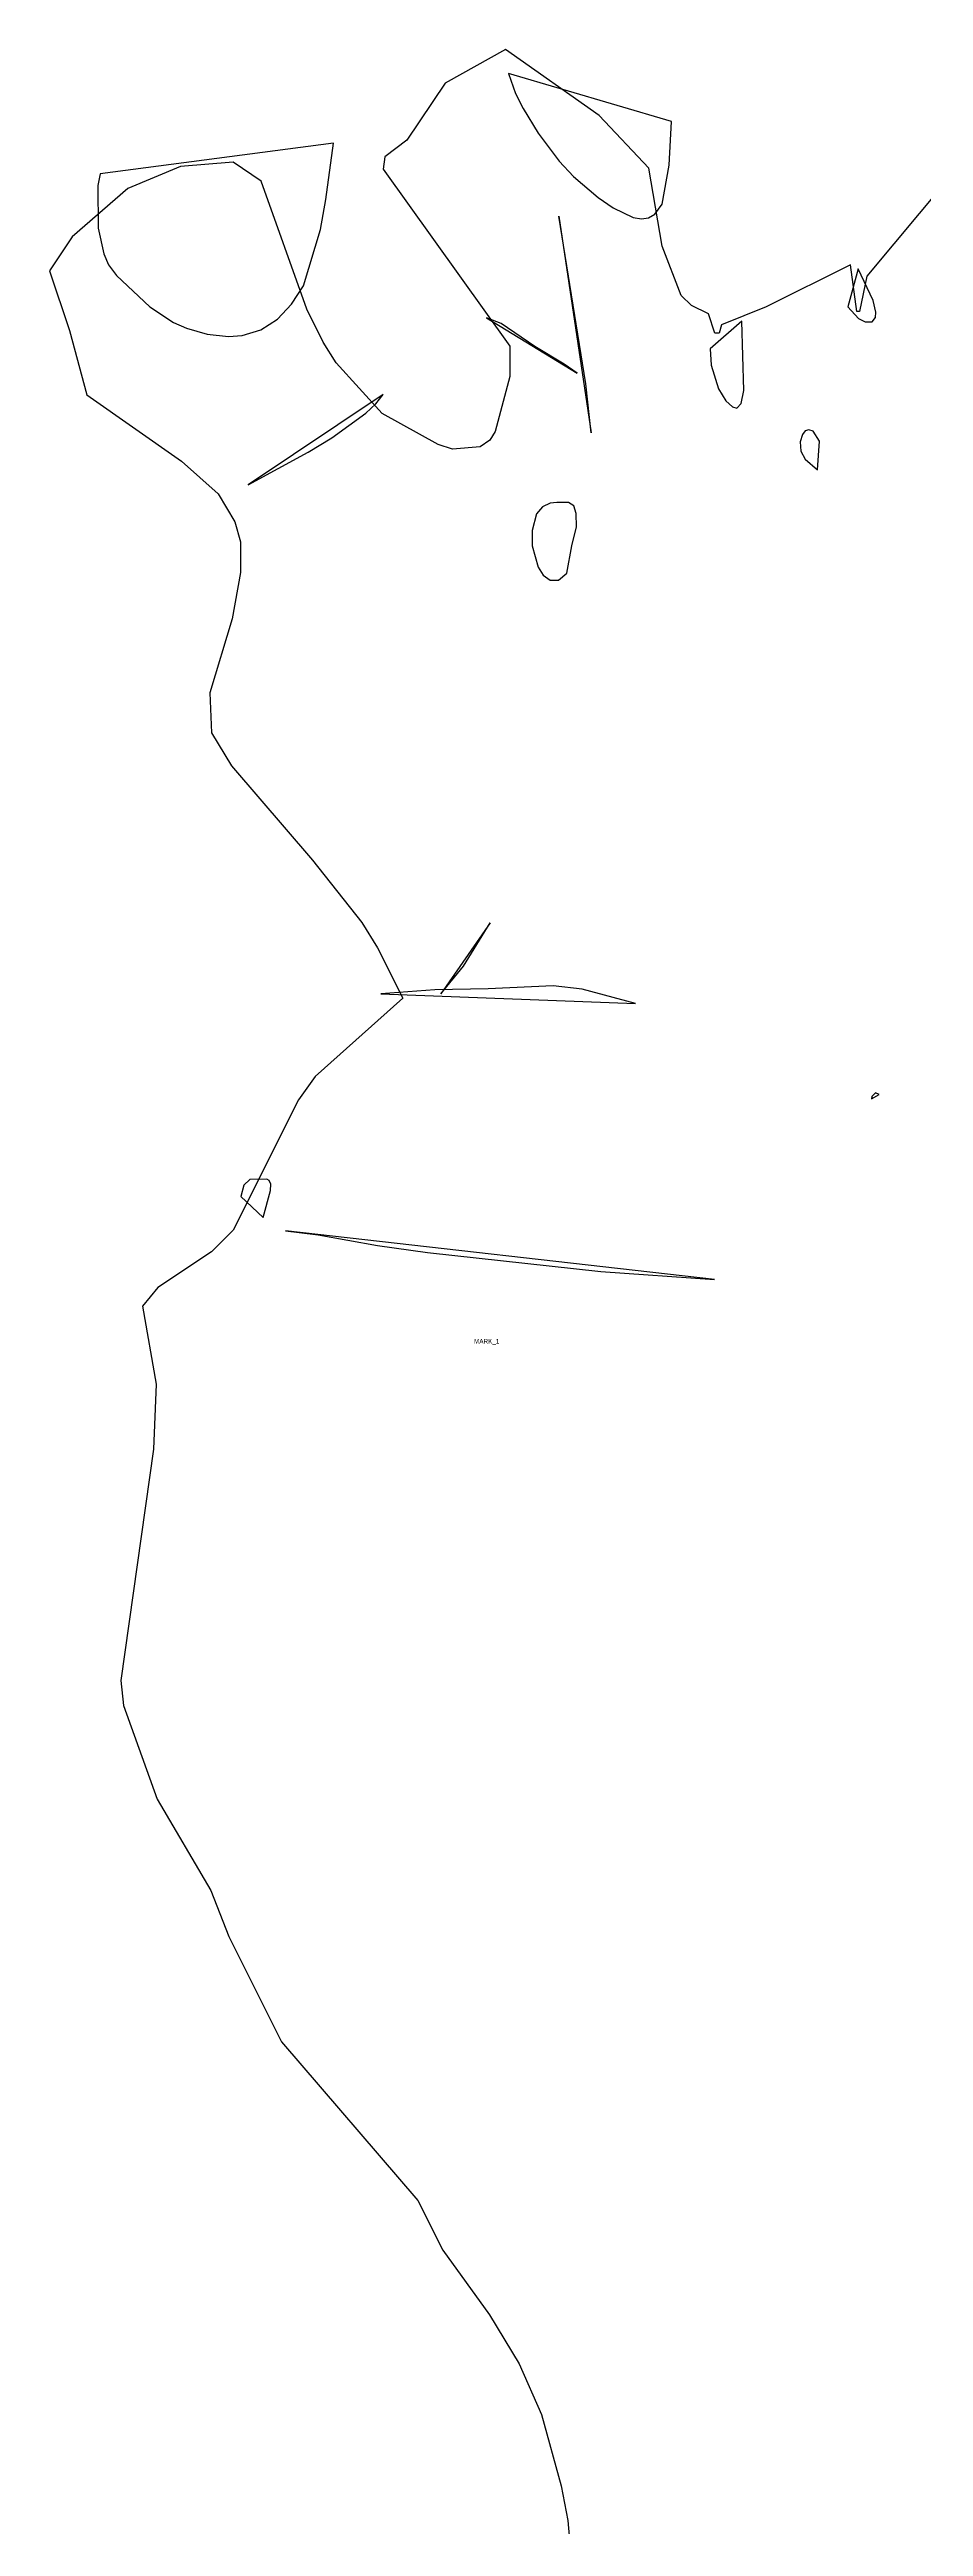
# Model space of a CAD drawing. Header units: metres. Extents: x -3516 to -655, y 194 to 2990.
# Drawn here: x -3516 to -3038, y 1636 to 2990 of the extents above; entities that cross this region are included whole.
import ezdxf
from ezdxf.enums import TextEntityAlignment as Align

# ---------------------------------------------------------------- set-up
doc = ezdxf.new("R2010")
doc.units = ezdxf.units.M
doc.layers.add('72', color=7, linetype='Continuous')

msp = doc.modelspace()

# ---------------------------------------------------------------- linework, layer by layer
at = {"layer": '1'}
msp.add_lwpolyline([(-3025.6, 2918.4), (-3068.8, 2866.4), (-3072.8, 2847.2), (-3074.4, 2847.2), (-3077.8, 2872.7), (-3124, 2849.6), (-3148.4, 2839.8), (-3149.6, 2835.2), (-3152, 2835.2), (-3155.5, 2845.8), (-3164.8, 2850.4), (-3170.3, 2855.9), (-3180.7, 2882.8), (-3188, 2925.6), (-3215.2, 2954.4), (-3266.4, 2990.4), (-3299.4, 2972), (-3320.3, 2940.8), (-3332.3, 2931.8), (-3333.2, 2925), (-3264, 2828.2), (-3264, 2811.6), (-3272, 2781.6), (-3274.9, 2776.7), (-3280.3, 2773.1), (-3295.3, 2771.8), (-3303.2, 2774.4), (-3333.8, 2791.3), (-3358.9, 2819), (-3366, 2830.4), (-3375, 2848.4), (-3400, 2918.4), (-3415.2, 2928.8), (-3444, 2926.4), (-3472.8, 2914.4), (-3503.2, 2888), (-3515.6, 2869.3), (-3504.8, 2836.8), (-3495.2, 2801.5), (-3443.5, 2765.3), (-3423.5, 2747.5), (-3414.3, 2732.1), (-3411.2, 2721.2), (-3411.2, 2704.4), (-3415.8, 2679), (-3428, 2638.6), (-3427.2, 2616.8), (-3416.2, 2598.7), (-3371.9, 2547), (-3345, 2513), (-3336.4, 2499.2), (-3322.6, 2471.7), (-3370.4, 2428.8), (-3379.6, 2416), (-3415.2, 2344.8), (-3427.2, 2332.8), (-3456.5, 2313.3), (-3464.8, 2303.2), (-3457.3, 2260.5), (-3458.9, 2224.9), (-3476.6, 2098.4), (-3475.2, 2084.8), (-3456.8, 2033.6), (-3427.5, 1983.7), (-3417.6, 1958.4), (-3388.8, 1900.8), (-3314.3, 1814.1), (-3300.7, 1787), (-3275.1, 1751.5), (-3259, 1724.7), (-3246.7, 1697.1), (-3235.9, 1658.1), (-3232.4, 1639), (-3229.5, 1605.9)], dxfattribs=at)
at = {"layer": '52'}
for points in [[(-3489.2, 2916.1), (-3489.1, 2892.7), (-3486, 2878.6), (-3483.4, 2872.7), (-3479.1, 2866.9), (-3460.8, 2849.6), (-3447.9, 2841.2), (-3440.7, 2838), (-3429.4, 2834.7), (-3417.8, 2833.5), (-3410.4, 2834), (-3400.1, 2837.1), (-3391, 2842.9), (-3383.3, 2851.1), (-3376.8, 2861.1), (-3367.6, 2891.9), (-3364.6, 2908.3), (-3360.5, 2939.2), (-3488, 2922.5)], [(-3237.2, 2899.3), (-3219.6, 2780.7), (-3222.5, 2807.5)], [(-3276.7, 2843.7), (-3227.3, 2813.5), (-3234.4, 2818.4), (-3250.4, 2828), (-3268.8, 2840.5)], [(-3407, 2752.3), (-3374.2, 2770.2), (-3361.3, 2778.1), (-3342.8, 2791.5), (-3337.3, 2796.6), (-3333.2, 2801.7)], [(-3301.8, 2474), (-3289.4, 2489.1), (-3274.7, 2512.8)], [(-3334.6, 2474), (-3195.4, 2468.7), (-3224.5, 2476.6), (-3240.4, 2478.4), (-3275.9, 2476.7), (-3305.1, 2476.2)], [(-3066.3, 2416.6), (-3062.1, 2419), (-3064.2, 2419.8), (-3066.2, 2417.8)], [(-3386.6, 2344.4), (-3368.9, 2342.2), (-3336.3, 2336.3), (-3309, 2332.6), (-3214.3, 2322.1), (-3152.2, 2317.8)]]:
    msp.add_lwpolyline(points, close=True, dxfattribs=at)
at = {"layer": '53'}
for points in [[(-3264.8, 2977.3), (-3261, 2966.4), (-3256.8, 2958.1), (-3248.5, 2944.7), (-3237, 2929.4), (-3229.2, 2920.9), (-3215.8, 2909.4), (-3207.6, 2903.8), (-3196.7, 2898.6), (-3192.1, 2897.8), (-3188.2, 2898.3), (-3184.8, 2900.3), (-3180.7, 2905.8), (-3177, 2927.1), (-3175.7, 2951)], [(-3079.2, 2849.7), (-3073.5, 2843.4), (-3069.8, 2841.5), (-3065.9, 2841.5), (-3064.2, 2843.9), (-3064, 2846.7), (-3065.4, 2853.2), (-3073.6, 2870.5)], [(-3154.6, 2826.8), (-3154, 2817.8), (-3149.9, 2804.9), (-3146, 2798.3), (-3142.4, 2795), (-3139.9, 2794.2), (-3137.6, 2796.9), (-3136.1, 2804), (-3137.2, 2841.8)], [(-3105.4, 2775.9), (-3104.9, 2770.7), (-3102.5, 2766.3), (-3095.9, 2760.6), (-3094.7, 2776.2), (-3098.3, 2781.7), (-3100.6, 2782.5), (-3102.5, 2781.8), (-3104.1, 2779.9)], [(-3251.8, 2727.3), (-3251.8, 2719), (-3248.6, 2707.4), (-3245.9, 2703), (-3242, 2700.2), (-3237.4, 2700.3), (-3232.8, 2704), (-3230.2, 2718.9), (-3227.6, 2729.3), (-3227.7, 2736.6), (-3229, 2740.9), (-3232, 2742.6), (-3238.3, 2742.7), (-3242, 2742.3), (-3246.1, 2740.3), (-3249.5, 2736.4)], [(-3411.1, 2363.2), (-3398.9, 2351.6), (-3394.9, 2366.4), (-3394.7, 2369.9), (-3395.6, 2371.9), (-3396.9, 2372.7), (-3406.2, 2372.4), (-3409.5, 2369.3)]]:
    msp.add_lwpolyline(points, close=True, dxfattribs=at)

# ---------------------------------------------------------------- texts
at = {"layer": '72'}
msp.add_text('MARK_1', height=2.5, dxfattribs=at).set_placement((-3283.6, 2282), align=Align.BOTTOM_LEFT)

doc.saveas('drawing.dxf')
